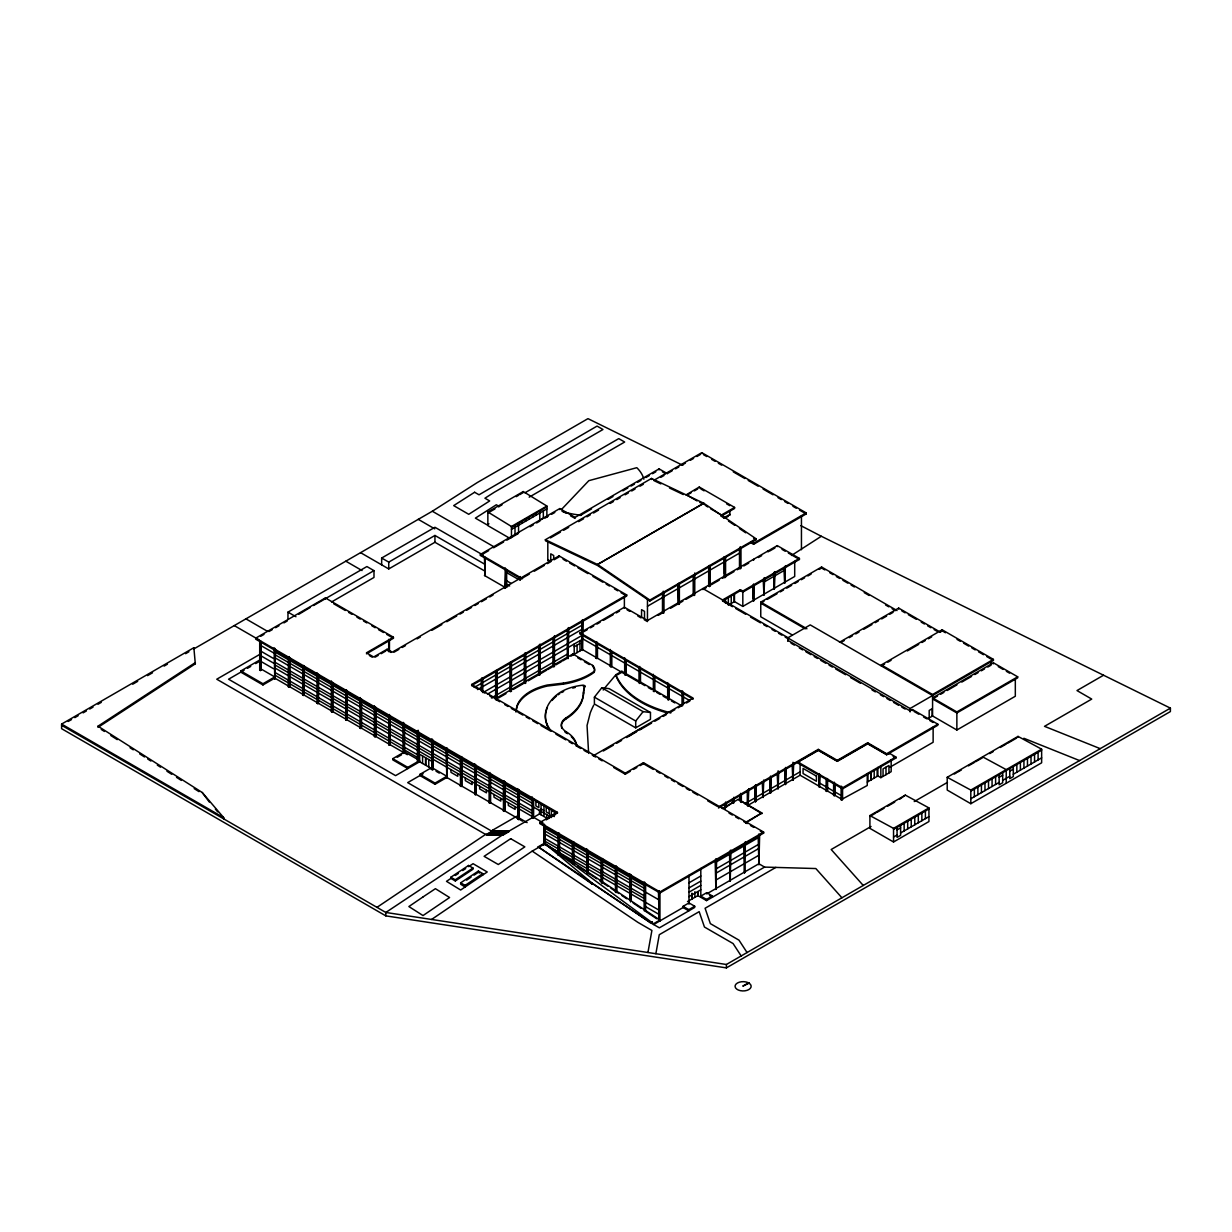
<?xml version="1.0" encoding="UTF-8"?>
<svg xmlns="http://www.w3.org/2000/svg" width="1232" height="1232" viewBox="0 0 1232 1232"><rect width="100%" height="100%" fill="white"/><g stroke="black" fill="none" stroke-linecap="round" stroke-linejoin="round"><path stroke-width="1.5" d="M652.021 921.798L652.021 922.599L544.498 843.212L538.168 846.831L650.265 922.568L592.315 883.313L544.498 843.212L658.335 918.995M585.077 878.046L592.315 884.129L538.168 846.831M649.818 601.031L649.895 600.061L756.048 538.769L703.857 503.303L651.528 478.432L545.376 539.724L545.453 540.786L597.643 565.55L649.818 601.031L755.971 539.755L756.048 538.769M516.008 711.08L516.824 706.306A49.188 28.398 0 0 1 547.208 685.038L563.394 683.098A57.457 33.172 0 0 0 594.178 671.317A13.09 7.561 0 0 0 592.654 665.419L572.88 654.007L495.095 698.914M516.008 712.096L516.824 707.337A49.188 28.398 0 0 1 547.208 686.07L563.394 684.114A57.457 33.172 0 0 0 594.178 672.333A13.09 7.561 0 0 0 594.363 668.961M647.94 952.505L651.897 930.453L637.883 922.352L532.209 851.112L431.585 919.457M655.871 953.722L659.274 934.703L699.175 911.665L704.458 927.034L733.086 943.558L741.171 955.955M260.445 669.854L260.814 668.868M594.394 697.158L601.77 687.795L609.147 688.642L650.465 712.496L650.465 719.319L635.712 727.835L594.394 703.98L594.394 697.158L635.712 721.013L635.712 727.835M635.712 721.013L643.089 711.649L650.465 712.496M561.33 509.632L588.819 480.68L636.805 467.683A54.932 31.724 0 0 1 643.859 479.233M681.311 705.613L621.821 671.271L615.923 674.674L609.178 682.744A220.59 127.358 0 0 0 603.218 690.012M466.605 880.156L471.071 877.122M791.498 555.463L821.328 536.274L1170.4 708.138L1170.4 711.557L726.387 967.89L385.816 915.869L61.6 728.682L61.6 724.077L193.871 647.709L195.303 663.817L98.006 727.373L98.006 726.187L195.303 662.631L195.303 663.817M376.961 907.353L485.577 834.418L503.287 834.418L385.816 912.465L385.816 915.869M450.835 877.246L468.545 865.48L472.98 868.036L473.057 869.191L455.347 880.957L450.912 878.401L450.835 877.246L455.27 879.802L455.347 880.957M450.912 878.401L446.492 881.342L460.66 890.012L487.225 871.979L473.057 863.694L468.622 866.635L468.545 865.48M455.347 875.459L458.304 873.488M462.724 870.547L465.681 868.591M455.27 879.802L472.98 868.036M482.79 873.627L465.08 885.377L465.08 887.009L460.66 884.191L460.66 882.836L478.37 871.07L482.79 873.627L482.79 874.982M474.012 875.151L478.37 872.256L478.37 871.07M193.871 647.709L193.871 648.91L432.324 511.234L477.415 482.482L587.972 418.649L682.79 465.326M488.919 523.769L487.133 524.909L475.383 518.133L496.311 504.781L499.253 506.475M68.207 721.459L71.518 719.55M74.829 717.64L78.14 715.73M83.098 712.866L86.394 710.956M89.705 709.047L93.016 707.137M97.975 704.273L101.286 702.363M132.702 684.222L137.661 681.358M147.578 675.629L152.537 672.764M164.118 666.096L167.413 664.187M185.601 653.684L188.912 651.774M287.965 618.941L287.965 612.135L366.905 566.551L373.989 570.632L373.989 577.454L331.531 601.971M381.658 564.841L381.658 558.034L434.942 527.265L482.959 555.001M255.717 638.161L557.434 812.35L557.434 813.382L255.717 639.177L255.717 638.161L325.371 597.936L393.424 637.237L393.424 638.253L366.443 653.838M260.691 636.313L264.002 634.388M268.976 631.523L272.303 629.598M275.614 627.689L278.94 625.779M283.914 622.899L287.225 620.99M298.837 614.291L310.295 607.407M313.559 605.528L373.989 570.632M381.658 558.034L388.742 562.115L434.942 535.458L484.207 563.902M360.576 552.66L388.742 568.938L434.942 542.265L484.207 570.709M509.879 538.353L487.857 525.633L487.857 512.004L523.261 491.553L546.869 506.044L546.869 517.178M487.857 513.02L494.925 508.939M498.467 506.891L502.009 504.843M516.177 496.665L518.549 495.31M519.719 494.633L523.261 492.584L523.261 491.553M524.924 492.8L618.757 438.623L624.67 442.026L529.175 497.158M260.599 653.915L216.755 679.217L485.577 834.418M407.376 754.677L274.782 678.124L262.97 684.946L240.81 672.148L240.81 670.963L260.599 659.536M244.105 670.239L228.567 679.217L395.58 775.636L419.635 761.761L419.635 754.261L425.533 757.665L425.533 765.164M247.416 668.345L250.712 666.435M255.655 663.586L258.951 661.676M511.465 537.614L511.465 526.495L546.869 506.044M511.465 527.342L546.869 506.891M511.465 529.39L546.869 508.939M520.905 578.809L480.403 555.416L480.403 554.4L559.79 508.57L575.082 517.394L659.105 468.884L667.297 473.612M480.403 555.416L488.673 550.642M493.632 547.778L503.549 542.049M506.86 540.14L518.441 533.456M530.022 526.772L533.333 524.863M536.628 522.953L539.939 521.044M544.898 518.179L548.209 516.27M551.52 514.36L554.831 512.45M240.81 670.963L262.97 683.745L274.782 676.938L260.445 668.653M274.043 647.878L274.782 678.986L275.521 649.356M580.026 515.561L591.56 508.908M608.038 499.391L612.982 496.542M622.853 490.829L627.796 487.98M631.092 486.07L634.388 484.176M637.683 482.266L640.979 480.372M645.922 477.523L649.218 475.614M652.513 473.704L655.809 471.81M288.38 658.073L288.38 686.825L289.12 686.409M288.38 686.825L289.859 686.825L289.859 658.073M484.392 556.849L485.131 575.868L485.131 557.28M550.427 537.907L560.391 532.162M563.702 530.253L568.676 527.373M578.624 521.629L583.598 518.764M586.925 516.839L590.236 514.93M593.562 513.02L598.536 510.14M610.148 503.441L613.459 501.516M616.77 499.607L620.096 497.697M625.071 494.817L628.382 492.908M631.708 490.983L635.019 489.073M639.993 486.209L643.304 484.284M654.161 480.157L701.793 452.652L806.175 512.912L806.175 513.944L753.614 544.282L751.243 542.927L753.614 540.54M660.737 477.385L664.017 475.49M667.297 473.596L672.225 470.747M675.521 468.853L678.801 466.959M682.081 465.049L685.377 463.155M690.305 460.321L693.585 458.412M696.865 456.518L700.161 454.623M393.424 637.237L366.443 652.821L373.666 656.995L387.156 649.202L392.3 652.175L559.066 555.894L626.734 594.964L626.734 595.98L471.671 685.516L471.671 684.484L626.734 594.964M302.718 666.358L302.718 695.11L303.457 694.679M302.718 695.11L304.196 695.11L304.196 665.911M375.159 657.149L378.162 655.409M381.165 653.684L385.662 651.081M393.963 652.236L398.906 649.372M402.217 647.478L405.513 645.568M417.063 638.884L420.374 636.99M431.924 630.307L441.841 624.593M446.785 621.729L456.702 616.015M459.998 614.106L463.294 612.196M466.605 610.302L471.548 607.438M474.859 605.528L478.155 603.618M481.466 601.709L486.409 598.86M489.72 596.95L493.016 595.041M504.581 588.372L507.877 586.463M519.442 579.795L529.344 574.066M534.288 571.217L544.205 565.488M547.501 563.594L550.812 561.684M554.107 559.775L559.066 556.91L559.066 555.894M317.055 672.718L317.055 703.38L317.794 702.964M317.055 703.38L318.534 703.38L318.534 674.197M686.132 494.864L699.283 487.025L734.595 507.415L734.595 508.431L721.444 516.039L721.444 515.007L734.595 507.415M687.779 494.694L691.06 492.8M694.355 490.906L697.635 488.996M331.393 680.988L331.393 711.665L332.132 711.234M331.393 711.665L332.871 711.665L332.871 682.466M545.376 539.724L597.551 564.487L703.703 503.21M597.551 564.487L703.857 503.303M345.73 691.183L345.73 719.95L346.469 719.519M345.73 719.95L347.208 719.95L347.208 691.183M723.708 517.933L729.868 514.36M360.067 697.558L360.067 728.22L360.807 727.789M725.248 518.056L728.328 516.285M360.067 728.22L361.546 728.22L361.546 699.021M374.405 705.828L374.405 736.505L375.144 736.074M374.405 736.505L375.883 736.505L375.883 707.307M474.305 687.41L582.089 625.163M477.6 689.581L582.397 629.09M693.123 699.145L580.041 633.849L580.041 632.832L624.378 607.237L647.462 620.558L777.269 545.622L799.429 558.404L799.429 559.436L742.819 592.115L740.37 590.698L722.553 600.985M580.041 633.849L581.658 632.925M584.014 631.554L587.248 629.691M590.467 627.827L593.701 625.964M596.935 624.1L600.153 622.237M603.387 620.374L613.074 614.783M616.308 612.92L619.527 611.057M388.742 716.023L388.742 744.775L389.481 744.359M388.742 744.775L390.221 744.775L390.221 716.023M484.207 691.907L582.089 635.389M487.441 694.14L582.089 639.485M574.204 646.769L579.995 643.427M751.243 541.895L753.614 543.266L806.175 512.912M647.462 606.252L739.862 552.906M491.414 697.974L568.06 653.715M392.762 758.681L404.558 751.859L419.635 760.56L407.823 767.382L392.762 758.681L392.762 759.867L407.823 768.568L407.823 767.382M403.819 722.814L403.08 722.383L403.08 753.06L403.819 752.629M498.406 698.02L505.967 693.662M509.971 662.6L509.971 691.352L510.71 690.921M513.297 689.427L523.23 683.698M528.189 680.834L538.122 675.09M540.925 673.473L546.392 670.316M547.578 669.638L553.014 666.497L552.983 639.67M555.894 664.833L561.299 661.723M562.547 660.983L567.906 657.888M570.878 656.179L582.397 649.526L623.946 673.519M397.181 757.31L401.601 754.754M581.658 621.205L582.397 650.388L583.136 621.205M658.242 615.369L661.322 613.582M663.232 612.489L662.493 612.905L662.493 592.607M670.562 608.254L678.262 603.803M679.802 602.91L682.882 601.139M685.962 599.353L693.662 594.917L693.662 576.176M706.167 587.695L702.902 589.574L702.902 588.557L788.449 637.96M711.08 584.861L719.257 580.133M722.522 578.255L733.979 571.633M737.26 569.754L740.524 567.86M743.789 565.965L748.702 563.132M758.45 557.511L761.669 555.647M769.461 551.151L774.913 548.009M595.995 643.089L595.995 658.242L596.735 657.811M418.895 761.33L418.156 761.761L418.156 730.237M595.995 658.242L597.474 658.242L597.474 643.089M518.903 790.313L518.903 819.064L446.831 777.469L435.035 784.276L419.927 775.559L419.927 774.374L431.739 767.551M799.429 558.404L742.819 591.083L740.37 589.681L722.599 599.938L722.599 600.954L732.486 606.668M423.084 773.727L407.684 782.628L493.247 832.031M610.333 649.48L610.333 666.512L611.072 666.081M610.333 666.512L611.811 666.512L611.811 651.374M765.057 581.489L784.322 570.37M729.652 604.388L734.472 601.601L742.819 606.421L794.702 576.468L794.702 561.33M617.386 674.843L621.821 672.287L621.821 671.271M419.927 774.374L435.035 783.09L446.831 776.268L433.248 768.429M446.092 749.133L446.831 778.316L447.57 749.133M752.829 585.508L753.568 601.077L754.307 585.508M763.209 579.517L763.932 595.087L764.672 577.623M773.573 573.527L774.312 589.096L775.051 571.633M783.952 567.521L784.692 583.106L785.431 565.642M792.084 634.865L760.76 616.785L760.76 602.125L821.59 567.013L897.035 610.564M764.009 601.278L760.76 603.156L805.281 628.859M767.259 599.399L776.992 593.778M780.241 591.899L783.49 590.02M786.74 588.141L791.622 585.339M794.856 583.46L798.105 581.581M801.354 579.702L804.604 577.839M807.853 575.96L811.103 574.081M819.234 569.4L821.59 568.029L824.87 569.923M460.445 757.418L460.445 786.17L461.168 785.739M460.445 786.17L461.908 786.17L461.908 756.972M474.782 763.778L474.782 794.44L475.521 794.024M474.782 794.44L476.245 794.44L476.245 765.257M489.119 773.973L489.119 802.725L489.859 802.294M489.119 802.725L490.598 802.725L490.598 773.973M787.741 641.287L787.741 637.883L810.225 624.901L932.578 695.526M593.347 755.724L693.123 698.113L580.041 632.832M603.326 750.996L613.29 745.221M616.616 743.312L621.606 740.432M626.595 737.552L636.574 731.793M639.901 729.868L651.543 723.153M654.87 721.228L659.859 718.348M663.186 716.423L666.512 714.498M669.838 712.589L674.828 709.709M678.154 707.784L681.481 705.859M686.47 702.979L689.797 701.07M503.457 782.243L503.457 811.01L504.196 810.579M503.457 811.01L504.935 811.01L504.935 781.812M492.369 831.523L492.369 830.322L516.408 816.446L527.127 822.622M486.455 834.418L492.369 831.015L509.186 831.523L503.287 834.926L486.455 834.926L493.247 831.015M487.348 834.926L494.14 831.015M488.226 834.926L495.018 831.015M489.119 834.926L495.911 831.015M489.997 834.926L496.789 831.015M490.89 834.926L497.682 831.015M491.768 834.926L498.56 831.015M492.661 834.926L499.453 831.015M493.539 834.926L500.331 831.015M494.432 834.926L501.224 831.015M495.31 834.926L502.102 831.015M496.203 834.926L502.995 831.015M497.081 834.926L503.873 831.015M497.974 834.926L504.766 831.015M498.852 834.926L505.644 831.015M499.745 834.926L506.537 831.015M500.623 834.926L507.415 831.015M501.516 834.926L508.292 831.015M502.394 834.926L533.24 817.124L542.881 822.683M533.61 817.34L539.508 813.921L546.762 818.125L546.762 814.367M839.485 642.272L898.682 608.1L940.555 632.278M841.086 642.38L844.336 640.501M849.218 637.683L852.467 635.804M855.716 633.941L858.966 632.062M863.832 629.244L871.948 624.562M875.197 622.684L878.447 620.805M881.696 618.926L886.578 616.123M889.812 614.244L893.061 612.366M471.671 684.484L625.286 773.172L643.458 762.685L763.624 832.062L763.624 833.094L659.952 892.954L539.785 823.561L539.785 822.545L557.434 812.35M546.207 819.865L549.41 818.002M552.629 816.154L555.832 814.306M613.721 767.521L625.286 774.204L630.245 771.34M633.541 769.43L636.852 767.521M640.147 765.626L643.458 763.717L653.33 769.415M532.209 851.112L544.498 844.012M884.576 664.079L881.327 665.942L881.327 664.926L942.157 629.798L993.408 659.382L993.408 660.414L910.078 708.508L787.741 637.883M887.825 662.2L891.075 660.321M907.322 650.943L918.687 644.382M921.936 642.503L925.186 640.625M928.435 638.761L931.685 636.882M939.8 632.185L942.157 630.83L945.468 632.74M718.487 807.006L818.294 749.379L837.283 760.344L867.682 742.788L886.67 753.753L937.845 724.2L937.845 725.232L886.67 754.785L867.682 743.82L837.283 761.361L818.294 750.411L718.487 808.023M797.751 761.93L818.294 750.072L837.283 761.022L867.682 743.481L886.67 754.431L889.027 753.075L895.88 757.033L895.88 758.05L842.58 788.834L797.751 762.962L797.751 761.93L842.58 787.818L895.88 757.033M722.275 808.562L732.763 802.525L726.772 806.652M734.133 801.724L738.245 799.352L761.853 812.981L745.745 822.961M881.327 664.926L932.578 694.509L993.408 659.382M744.729 803.788L800.107 771.817M937.845 724.2L912.45 709.54L910.078 710.895L787.741 640.27M1017.694 676.815L993.408 662.801L932.578 697.913L956.864 711.942L1017.694 676.815L1017.694 677.846L956.864 712.958L932.578 698.944M842.58 787.818L842.58 799.737L800.107 775.221L747.716 805.466L747.716 791.16M934.195 698.005L937.444 696.126M940.694 694.247L943.943 692.369M947.192 690.505L956.941 684.869M961.807 682.066L971.555 676.43M974.805 674.551L978.054 672.687M981.303 670.809L984.537 668.93M987.787 667.051L991.036 665.188L991.036 661.769M754.831 786.216L755.57 801.786L756.309 786.216M762.315 781.889L763.055 797.458L763.794 779.995M769.8 777.577L770.539 793.146L771.278 777.577M777.284 773.249L778.023 788.819L778.763 771.355M784.769 768.937L785.508 784.507L786.247 768.937M792.253 764.61L792.992 780.179L793.731 762.716M745.745 822.283L761.853 812.981M927.758 718.764L932.578 715.977L956.864 730.006L1015.322 696.249L1015.322 679.202M818.649 774.851L819.388 787.202L820.127 774.851M826.133 779.178L826.133 791.098L826.872 790.682M826.133 791.098L827.611 791.098L827.611 778.84M539.785 822.545L659.952 891.922L763.624 832.062M715.884 862.184L758.897 837.344M833.617 783.49L833.617 795.425L834.357 794.994M833.617 795.425L835.096 795.425L835.096 783.49M688.981 882.836L700.808 875.998M889.981 767.182L933.132 742.265L933.132 727.126M715.884 869.007L758.897 844.166M867.328 782.043L877.877 775.944L880.834 777.654L891.167 771.694L891.167 759.759M841.102 786.108L841.102 799.737L841.841 799.322M688.981 887.949L700.808 881.111M841.102 799.737L867.251 785.492L867.251 773.557M715.884 873.257L758.897 848.432M688.981 892.199L700.808 885.377M715.884 880.079L758.897 855.239M688.981 896.634L700.808 889.797M687.502 901.578L697.851 895.602L706.537 900.607L764.564 867.097L815.83 868.545L841.918 897.789M694.709 906.244L688.796 909.647L688.796 910.848L683.067 907.537L683.067 906.352L688.981 902.933L694.709 906.244L694.709 907.445L659.382 927.835L650.157 922.506M712.435 896.003L706.706 892.707L700.808 896.111L706.537 899.422L712.435 896.003L712.435 897.204L709.57 895.541M650.265 922.568L650.25 921.767L653.653 923.677L659.952 920.042L659.952 920.889L659.952 891.922M684.145 906.921L653.653 924.524L653.653 923.677M758.897 863.755L706.706 893.893L706.706 892.707M715.145 860.275L715.884 889.442L716.624 860.275M729.483 851.99L730.222 881.173L730.961 850.08M743.82 843.704L744.559 872.887L745.298 841.795M758.157 835.435L758.897 864.618L759.636 835.435M1103.549 675.228L1076.984 690.567L1091.737 699.083L1044.52 726.341L1100.238 748.656M775.821 867.42L705.089 908.261L710.356 923.63L738.984 940.155L747.069 952.552M869.915 815.584L905.335 795.133L928.943 807.915L928.943 821.544L893.539 841.995L869.915 828.366L869.915 815.584L893.539 828.366L928.943 807.915M869.915 816.446L875.829 813.028M876.999 812.35L884.083 808.254M887.625 806.221L894.709 802.124M899.668 799.26L905.335 795.133M947.208 777.3L1018.032 736.397L1041.641 749.179L1041.641 762.808L970.816 803.711L947.208 790.066L947.208 777.3L970.816 790.066L1041.641 749.179M954.292 774.05L956.648 772.695M957.818 772.017L961.36 769.969M968.444 765.873L974.358 762.469M975.528 761.792L982.612 757.695M989.696 753.614L993.238 751.566M1000.322 747.47L1006.221 744.066M1007.406 743.389L1016.616 738.076M871.055 826.487L831.184 849.51L863.262 885.469M914.236 801.555L947.454 782.382M893.539 829.382L928.943 808.947M897.065 829.906L900.607 827.858M970.816 791.098L1041.641 750.196M893.539 837.052L897.065 835.019M900.607 832.971L928.943 816.616M999.137 777.3L1002.679 775.251M1009.763 771.155L1013.305 769.122M970.816 798.767L999.137 782.412M1002.679 780.364L1009.763 776.268M1013.305 774.235L1041.641 757.865M61.6 725.278L385.816 912.465L726.387 964.487L1170.4 708.138M748.502 982.859L742.819 986.139L749.071 983.182M1023.854 738.276L1079.571 760.575M653.961 480.619L660.86 483.899M669.5 487.995L683.313 494.556M699.791 502.379L703.78 504.273M800.862 525.664L821.328 536.274M982.612 756.848L1006.221 769.63L1006.221 783.259M703.457 454.639L706.768 456.548M711.742 459.413L715.053 461.322M718.364 463.247L721.675 465.157M733.271 471.856L744.867 478.54M748.194 480.465L758.127 486.193M763.101 489.073L773.034 494.802M778.008 497.682L781.319 499.591M784.63 501.501L787.956 503.411M792.915 506.29L796.242 508.2M799.553 510.11L806.175 513.944M700.885 488.981L704.103 490.829M726.572 503.811L729.775 505.659M957.033 639.423L960.344 641.318M963.655 643.227L968.614 646.092M971.909 648.001L975.22 649.911M978.531 651.82L983.49 654.685M986.786 656.594L993.408 660.414M662.385 471.794L665.665 473.689M901.901 610.995L905.12 612.843M908.338 614.706L916.392 619.357M921.228 622.145L924.447 624.008M927.665 625.871L930.884 627.719M934.118 629.583L937.336 631.446M998.259 666.62L1003.125 669.423M1006.359 671.301L1009.593 673.165M829.783 572.757L833.063 574.651M836.343 576.545L839.623 578.439M842.904 580.334L847.832 583.183M851.112 585.077L854.392 586.971M864.233 592.654L869.161 595.487M885.562 604.958L888.842 606.852M892.122 608.747L895.402 610.641M782.012 549.38L785.184 551.212M788.341 553.029L799.429 559.436M686.132 494.633L697.035 500.916M710.541 508.724L721.444 515.007M760.76 602.125L806.929 628.782M735.781 608.562L745.653 614.26M750.596 617.109L760.467 622.822M763.763 624.716L767.059 626.626M771.987 629.475L775.282 631.369M778.578 633.279L781.873 635.173M785.169 637.083L788.449 638.977M914.036 711.48L918.795 714.221M923.553 716.978L926.741 718.81M929.914 720.643L933.086 722.476M562.839 511.357L565.904 513.128M570.493 515.777L575.082 518.426L575.082 517.394M791.052 643.196L794.347 645.106M799.322 647.97L802.617 649.88M805.928 651.79L810.887 654.654M814.198 656.564L817.494 658.473M820.805 660.383L825.763 663.247M829.074 665.157L832.385 667.066M835.681 668.976L845.599 674.705M850.557 677.554L860.49 683.283M872.056 689.966L875.367 691.876M880.326 694.74L883.637 696.65M886.932 698.559L890.243 700.469M893.554 702.379L898.513 705.243M901.809 707.153L905.12 709.062M563.086 559.236L566.397 561.145M569.708 563.055L574.682 565.935M577.993 567.844L587.926 573.588M592.9 576.453L602.833 582.197M606.159 584.107L609.47 586.016M614.429 588.881L617.756 590.806M621.067 592.715L624.378 594.625M893.138 756.479L895.88 758.05M547.809 559.621L550.766 561.33L550.766 553.83L553.707 555.524L553.707 559.282M627.088 609.825L629.783 611.38M637.822 616.015L641.04 617.879M644.244 619.727L647.462 621.59L647.462 599.43M432.324 511.234L493.832 546.746M480.403 554.4L522.522 578.717M418.279 519.35L434.742 528.867M506.66 572.634L518.164 579.271M506.66 580.811L511.188 583.429M506.66 584.214L509.678 585.955M484.392 575.436L504.92 587.294M582.397 638.623L689.597 700.515M820.127 783.367L826.872 787.263M827.611 787.695L834.357 791.591M835.096 792.007L841.841 795.903M626.78 675.151L638.715 682.051M639.747 682.636L640.486 683.067L640.486 667.929M641.656 683.745L644.952 685.654M648.263 687.564L651.574 689.473M656.533 692.322L660.075 694.371M663.139 696.142L666.435 698.051M671.394 700.916L674.843 702.902M577.823 657.888L581.119 659.782M584.415 661.692L589.358 664.541M601.77 687.795L643.089 711.649M345.822 561.191L362.039 570.555M761.853 813.674L738.245 799.352M656.625 771.309L659.921 773.219M664.849 776.068L668.144 777.962M671.44 779.871L674.736 781.766M678.016 783.675L682.959 786.524M686.255 788.418L689.55 790.328M692.831 792.222L697.774 795.071M707.645 800.785L717.532 806.483M729.051 813.135L732.347 815.03M735.643 816.939L738.923 818.833M743.866 821.682L747.162 823.592M750.457 825.486L753.738 827.396M760.329 831.184L763.624 833.094M509.971 691.352L510.71 691.768L510.71 662.169M333.672 603.757L345.283 610.471M348.61 612.381L351.936 614.306M356.91 617.17L360.221 619.095M363.548 621.005L366.874 622.93M371.848 625.794L375.175 627.719M378.486 629.629L383.475 632.509M386.786 634.418L393.424 638.253M471.671 685.516L478.278 689.319M481.589 691.229L484.884 693.139M489.843 696.003L493.154 697.913M496.45 699.822L499.761 701.716M504.704 704.581L508.015 706.49M511.311 708.4L514.622 710.31M517.917 712.219L522.876 715.068M526.187 716.978L529.483 718.887M532.794 720.797L537.753 723.661M541.048 725.571L550.966 731.284M555.909 734.149L565.827 739.862M569.122 741.772L572.433 743.681M577.392 746.546L580.688 748.455M583.999 750.365L587.294 752.259M592.253 755.124L595.564 757.033M598.86 758.943L602.171 760.852M391.021 652.452L387.156 650.219L387.156 649.202M369.338 655.501L372.218 657.18M287.965 612.135L295.942 616.739M245.907 618.864L267.467 631.308M234.265 625.594L258.843 639.778M275.521 652.313L289.12 660.167M289.859 660.583L303.457 668.437M304.196 668.868L317.794 676.722M318.534 677.153L332.132 684.992M332.871 685.423L346.469 693.277M347.208 693.708L360.807 701.562M361.546 701.978L375.144 709.832M375.883 710.263L389.481 718.117M390.221 718.533L403.819 726.387M404.558 726.818L418.156 734.672M418.895 735.088L432.494 742.942M433.233 743.373L446.831 751.227M447.57 751.643L461.168 759.497M461.908 759.928L475.521 767.782M476.245 768.214L489.859 776.052M490.598 776.483L504.196 784.337M504.935 784.769L518.533 792.623M519.273 793.038L532.871 800.892M260.445 645.306L273.519 652.852M275.521 655.039L289.12 662.893M289.859 663.309L303.457 671.163M304.196 671.594L317.794 679.448M318.534 679.879L332.132 687.718M332.871 688.149L346.469 696.003M347.208 696.434L360.807 704.288M361.546 704.704L375.144 712.558M375.883 712.989L389.481 720.843M390.221 721.259L403.819 729.113M404.558 729.544L418.156 737.398M418.895 737.814L432.494 745.668M433.233 746.099L446.831 753.953M447.57 754.369L461.168 762.223M461.908 762.654L475.521 770.508M476.245 770.939L489.859 778.778M490.598 779.209L504.196 787.063M504.935 787.494L518.533 795.348M519.273 795.764L532.871 803.618M544.005 810.625L541.064 808.916L541.064 804.142L544.005 805.851L543.882 816.446M554.338 816.585L551.382 814.876L551.382 810.117L554.338 811.811L554.338 814.999M275.521 658.104L289.12 665.958M289.859 666.389L303.457 674.243M304.196 674.659L317.794 682.513M318.534 682.944L332.132 690.798M332.871 691.214L346.469 699.068M347.208 699.499L360.807 707.353M361.546 707.769L375.144 715.623M375.883 716.054L389.481 723.908M390.221 724.324L403.819 732.178M404.558 732.609L418.156 740.463M418.895 740.894L432.494 748.733M433.233 749.164L446.831 757.018M447.57 757.449L461.168 765.303M461.908 765.719L475.521 773.573M476.245 774.004L489.859 781.858M490.598 782.274L504.196 790.128M504.935 790.559L518.533 798.413M519.273 798.829L532.871 806.683M533.61 807.114L551.597 817.509M260.445 650.927L273.519 658.489M275.521 662.539L289.12 670.393M289.859 670.809L303.457 678.663M304.196 679.094L317.794 686.948M318.534 687.364L332.132 695.218M332.871 695.649L346.469 703.503M347.208 703.934L360.807 711.773M361.546 712.204L375.144 720.058M375.883 720.489L389.481 728.328M390.221 728.759L403.819 736.613M404.558 737.044L418.156 744.898M418.895 745.314L432.494 753.168M433.233 753.599L446.831 761.453M447.57 761.869L461.168 769.723M461.908 770.154L475.521 778.008M476.245 778.424L489.859 786.278M490.598 786.709L504.196 794.563M504.935 794.979L518.533 802.833M519.273 803.264L532.871 811.118M260.445 655.532L273.519 663.078M275.521 665.265L289.12 673.119M289.859 673.534L303.457 681.388M304.196 681.82L317.794 689.674M318.534 690.089L332.132 697.943M332.871 698.375L346.469 706.229M347.208 706.66L360.807 714.498M361.546 714.93L375.144 722.784M375.883 723.215L389.481 731.069M390.221 731.485L403.819 739.339M404.558 739.77L418.156 747.624M418.895 748.04L432.494 755.894M433.233 756.325L446.831 764.179M447.57 764.595L461.168 772.449M461.908 772.88L475.521 780.734M476.245 781.15L489.859 789.004M490.598 789.435L504.196 797.289M504.935 797.72L518.533 805.559M519.273 805.99L532.871 813.844M275.521 668.329L289.12 676.183M289.859 676.614L303.457 684.453M304.196 684.884L317.794 692.738M318.534 693.169L332.132 701.023M332.871 701.439L346.469 709.293M347.208 709.724L360.807 717.578M361.546 717.994L375.144 725.848M375.883 726.279L389.481 734.133M390.221 734.549L403.819 742.403M404.558 742.834L418.156 750.688M418.895 751.104L432.494 758.958M433.233 759.389L446.831 767.243M447.57 767.675L461.168 775.513M461.908 775.944L474.382 783.136M476.245 784.23L489.859 792.068M490.598 792.499L504.196 800.353M504.935 800.785L518.533 808.639M519.273 809.054L532.871 816.908M260.445 661.153L273.519 668.699M431.739 761.253L425.825 757.834L425.825 765.334M683.067 906.352L688.796 909.647M275.521 672.764L289.12 680.618M289.859 681.034L303.457 688.888M304.196 689.319L317.794 697.173M318.534 697.589L332.132 705.443M332.871 705.874L346.469 713.728M347.208 714.144L360.807 721.998M361.546 722.429L375.144 730.283M375.883 730.699L389.481 738.553M390.221 738.984L403.819 746.838M404.558 747.27L418.156 755.108M545.237 828.428L558.835 836.282M559.574 836.697L573.173 844.551M573.912 844.983L587.51 852.837M588.249 853.252L601.863 861.106M602.587 861.538L616.2 869.392M616.924 869.823L630.538 877.661M631.277 878.093L644.875 885.947M275.521 675.49L289.12 683.344M289.859 683.76L303.457 691.614M304.196 692.045L317.794 699.899M318.534 700.315L332.132 708.169M332.871 708.6L346.469 716.454M347.208 716.87L360.807 724.724M361.546 725.155L375.144 733.009M375.883 733.44L389.481 741.279M390.221 741.71L403.819 749.564M404.558 749.995L418.156 757.834M545.237 831.153L558.835 839.007M559.574 839.423L573.173 847.277M573.912 847.708L587.51 855.562M588.249 855.978L601.863 863.832M602.587 864.263L616.2 872.117M616.924 872.549L630.538 880.387M631.277 880.818L644.875 888.672M418.156 760.914L431.739 768.737L431 769.168L431 767.983M436.051 771.232L439.285 773.111M519.473 819.403L522.537 821.159M545.237 834.218L658.442 899.576M403.08 753.06L403.819 753.476L403.819 724.724M545.237 838.653L558.835 846.507M559.574 846.923L573.173 854.777M573.912 855.208L587.51 863.062M588.249 863.478L601.863 871.332M602.587 871.763L616.2 879.617M616.924 880.033L630.538 887.887M631.277 888.318L644.875 896.172M545.237 841.379L558.835 849.233M559.574 849.649L573.173 857.503M573.912 857.934L587.51 865.788M588.249 866.204L601.863 874.058M602.587 874.489L616.2 882.343M616.924 882.759L630.538 890.613M631.277 891.044L644.875 898.898M546.746 845.321L659.212 910.248M644.875 906.228L659.212 914.498M492.369 830.322L495.418 832.093M478.37 872.256L479.787 873.072M460.66 882.836L465.08 885.377M61.6 724.077L223.716 817.678L223.716 818.88M759.636 864.186L764.564 867.097M487.857 512.004L511.465 526.495M98.006 726.187L202.202 792.484L223.716 817.678M101.224 729.421L104.427 731.454M110.834 735.535L117.24 739.616M130.068 747.778L133.272 749.826M139.678 753.892L144.498 756.956M147.701 759.004L150.905 761.037M157.311 765.118L160.53 767.166M166.936 771.232L171.741 774.297M176.546 777.361L181.366 780.426M194.179 788.588L198.983 791.637M546.084 845.075L552.413 849.279M555.57 851.389L563.486 856.656M566.643 858.766L574.543 864.017M577.716 866.127L585.616 871.394M588.788 873.503L596.688 878.77M599.845 880.88L607.761 886.147M610.918 888.241L618.834 893.508M621.991 895.618L626.734 898.775M633.063 902.994L640.963 908.261M645.707 911.418L656.779 918.779M705.12 505.182L707.784 506.983M720.643 515.731L723.785 517.871M728.497 521.074L734.78 525.34M739.477 528.543L745.76 532.809M753.614 538.153L755.971 539.755M597.72 564.579L649.895 600.061M209.363 802.078L202.202 792.484M215.354 809.07L217.741 811.873M651.528 478.432L651.605 479.494M588.634 753.414L587.048 725.494L590.251 712.912A220.59 127.358 0 0 1 593.732 705.12M592.315 883.313L592.315 884.129M1038.099 752.244L1038.099 759.913M1034.557 754.292L1034.557 761.961M1031.015 756.34L1031.015 764.009M1027.473 758.388L1027.473 766.042M1023.931 760.421L1023.931 768.09M1020.389 762.469L1020.389 770.139M1018.032 736.397L1018.032 737.26M1016.847 764.518L1016.847 772.187M1013.305 766.566L1013.305 776.607L1009.763 778.655L1009.763 768.599M1002.679 772.695L1002.679 782.751L999.137 784.799L999.137 774.743M995.61 776.776L995.61 784.445M993.408 662.801L993.408 663.817M992.068 778.824L992.068 786.493M988.526 780.872L988.526 788.542M984.984 782.921L984.984 790.59M981.442 784.969L981.442 792.623M977.9 787.002L977.9 794.671M974.358 789.05L974.358 796.719M970.816 790.066L970.816 803.711M956.864 711.942L956.864 730.006M942.157 629.798L942.157 630.83M932.578 694.509L932.578 715.977M932.147 716.223L932.147 708.723L929.19 710.433L929.19 717.933M925.401 810.979L925.401 818.649M921.859 813.028L921.859 820.697M918.317 815.076L918.317 822.745M914.775 817.124L914.775 824.793M912.45 709.54L912.45 710.556M911.233 819.172L911.233 826.826M910.078 708.508L910.078 711.927M907.691 821.205L907.691 828.874M904.149 823.253L904.149 830.922M900.607 825.301L900.607 835.358L897.065 837.39L897.065 827.35M898.682 608.1L898.682 609.132M893.539 828.366L893.539 841.995M889.027 753.075L889.027 754.092M888.95 772.972L888.95 765.472L883.051 768.876L883.051 776.376M886.67 753.753L886.67 754.785M885.993 767.166L885.993 774.666M880.834 765.719L880.834 777.654M877.877 767.428L877.877 775.944M877.138 768.876L877.138 776.376M874.196 770.585L874.196 778.085M871.24 772.279L871.24 779.779M870.947 772.449L870.947 779.948M867.99 774.158L867.99 781.658M867.682 742.788L867.682 743.82M841.841 786.54L841.841 800.169M837.283 760.344L837.283 761.361M834.357 782.212L834.357 795.841M826.872 778.408L826.872 791.529M821.59 567.013L821.59 568.029M819.388 773.573L819.388 787.202M818.294 749.379L818.294 750.411M801.447 515.823L801.447 549.718M800.107 763.301L800.107 775.221M792.992 762.285L792.992 780.179M792.623 765.226L792.623 779.548M785.508 767.459L785.508 784.507M785.138 769.553L785.138 783.86M784.692 567.952L784.692 583.106M778.023 770.939L778.023 788.819M777.654 773.865L777.654 788.187M777.269 545.622L777.269 546.638M774.312 572.048L774.312 589.096M773.942 573.511L773.942 586.755M770.539 776.098L770.539 793.146M770.169 778.193L770.169 792.499M768.106 550.904L768.106 551.936M763.932 578.039L763.932 595.087M763.055 781.473L763.055 797.458M762.685 782.505L762.685 796.827M758.897 833.941L758.897 864.618M755.57 784.738L755.57 801.786M755.201 786.832L755.201 801.139M753.614 543.266L753.614 544.282M753.614 559.282L753.614 560.298M753.568 584.03L753.568 601.077M753.199 585.308L753.199 598.737M748.825 788.634L748.086 806.098L748.086 790.112M747.347 790.528L747.347 805.682M744.559 844.136L744.559 872.887M742.819 591.083L742.819 606.421M741.341 794.856L741.341 802.432M740.971 548.148L740.971 568.46M740.601 793.393L740.601 802.001M740.232 546.731L740.232 568.876M740.37 589.681L740.37 590.698M740.247 795.472L740.247 800.923M739.862 547.793L739.862 564.841M739.878 794.856L739.878 800.538M739.493 548.148L739.493 568.46M734.472 594.04L734.472 601.601M734.133 594.301L734.133 601.801M733.856 797.273L733.856 802.956M733.132 799.599L733.132 803.387M732.393 799.168L732.393 802.956M731.238 595.98L731.238 603.464M730.222 850.496L730.222 881.173M729.868 511.403L729.868 515.392M728.343 597.643L728.343 605.143M726.387 803.495L726.387 807.283M726.387 964.487L726.387 967.89M725.571 557.033L725.571 577.346M725.648 802.032L725.648 807.699M725.448 599.322L725.448 603.064M724.832 556.618L724.832 577.777M724.909 803.495L724.909 809.178M724.462 556.679L724.462 573.727M724.093 557.033L724.093 577.346M715.884 858.781L715.884 889.442M710.171 565.935L710.171 586.232M709.432 565.503L709.432 586.663M709.062 565.58L709.062 582.613M708.693 565.935L708.693 586.232M706.537 899.422L706.537 900.607M701.793 452.652L701.793 453.669M700.808 868.498L700.808 897.296M699.283 487.025L699.283 488.057M697.851 891.845L697.851 895.602M697.712 891.937L697.712 895.679M694.771 572.972L694.771 595.133M694.91 891.675L694.91 897.296M694.032 575.252L694.032 595.549M693.293 576.668L693.293 595.133M692.107 893.292L692.107 898.913M691.814 893.462L691.814 899.083M688.981 875.336L688.981 904.134M683.498 692.754L683.498 704.119M682.759 691.291L682.759 705.582M682.035 690.859L682.035 706.013M679.371 583.706L679.371 604.019M678.632 583.29L678.632 604.45L677.893 583.706M678.262 585.061L678.262 602.787M669.161 684.484L669.161 699.622M668.422 684.053L668.422 700.053M667.682 682.59L667.682 699.622M663.971 592.607L663.971 612.905M663.232 591.191L663.232 613.336M662.862 593.947L662.862 612.689M659.105 468.884L659.105 469.9M659.212 890.644L659.212 921.32L658.473 892.137M654.823 676.199L654.823 691.352M654.084 676.63L654.084 691.768M653.345 674.304L653.345 691.352M652.021 921.752L652.021 922.599M645.614 883.852L645.614 910.694M644.875 882.374L644.875 911.126M644.505 618.864L644.505 611.365L641.564 609.655L641.564 617.155M644.136 881.943L644.136 910.694M643.458 762.685L643.458 763.717M639.747 666.45L639.747 683.498M639.008 667.929L639.008 683.067M631.277 875.136L631.277 900.5M630.538 874.72L630.538 901.993M629.798 873.657L629.798 900.5M626.149 659.644L626.149 674.797M625.409 659.212L625.409 675.213M625.286 773.172L625.286 774.204M624.67 657.749L624.67 674.797M624.378 596.427L624.378 608.254M616.924 866.866L616.924 892.23M616.2 865.819L616.2 892.646M615.461 867.297L615.461 892.23M611.072 651.79L611.072 666.943M602.587 858.581L602.587 882.035M601.863 858.596L601.863 883.513M601.124 859.027L601.124 882.035M596.735 641.626L596.735 658.658M594.178 671.317L594.178 672.333M592.654 665.419L592.654 666.45A13.09 7.561 0 0 1 594.086 668.298M588.249 850.311L588.249 873.75M587.51 850.326L587.51 873.319M586.786 848.833L586.786 873.75M549.164 729.205A63.125 36.452 0 0 1 547.054 725.124L547.054 724.093A63.279 36.529 0 0 1 556.464 695.079A40.979 23.67 0 0 1 582.967 685.177A2.495 1.448 0 0 1 584.723 685.762L584.723 686.778A69.054 39.871 0 0 0 583.521 693.477A67.529 38.993 0 0 1 565.904 718.995A17.479 10.087 0 0 0 561.931 728.374M584.723 685.762A69.054 39.871 0 0 0 583.521 692.461L583.521 693.477M582.397 619.711L582.397 650.388M582.089 622.098L582.089 629.259M579.995 640.702L579.995 650.912M577.1 645.091L577.1 652.59M583.521 692.461A67.529 38.993 0 0 1 565.904 717.979A17.479 10.087 0 0 0 566.135 731.716A39.239 22.653 0 0 1 576.684 744.96L576.684 745.976A39.239 22.653 0 0 0 571.309 736.674M574.204 644.043L574.204 654.269M573.912 842.026L573.912 863.555M573.173 841.595L573.173 863.986M572.88 654.007L572.88 655.024M572.433 842.472L572.433 863.555M568.799 627.565L568.06 658.658L568.06 627.997M567.321 629.475L567.321 658.242M566.135 731.716L566.135 732.732A39.239 22.653 0 0 1 567.567 733.656M565.904 717.979L565.904 718.995M563.394 683.098L563.394 684.114M559.79 508.57L559.79 509.586M559.574 834.187L559.574 855.27M558.835 832.693L558.835 854.854M558.096 834.187L558.096 855.27M554.462 635.835L554.462 666.512M553.722 638.191L553.722 666.943M549.657 814.167L549.657 817.909M547.809 541.895L547.809 560.637M545.237 825.471L545.237 845.075M544.498 824.424L544.498 843.597M543.759 823.992L543.759 845.075M543.327 510.987L543.327 518.318L539.785 520.351L539.785 510.987M540.987 809.162L540.987 814.783M540.124 644.12L540.124 674.797M539.508 810.179L539.508 813.921M539.385 644.552L539.385 675.213M538.646 646.03L538.646 674.797M536.243 513.02L536.243 515.068M533.61 798.813L533.61 817.971M533.24 798.598L533.24 808.177M532.871 798.382L532.871 818.402M532.717 515.068L532.717 517.117M532.132 796.888L532.132 817.971M529.175 517.117L529.175 519.165M525.633 519.165L525.633 521.213M525.787 654.315L525.787 683.067L524.308 683.067L524.308 654.315M525.048 652.821L525.048 683.498M522.091 521.213L522.091 523.246M520.258 576.561L520.258 580.272M519.273 790.082L519.273 819.28M518.549 523.246L518.549 532.624L515.007 534.673L515.007 525.294M518.533 789.666L518.533 819.711M517.794 788.603L517.794 819.28M516.408 816.446L516.408 817.632M515.13 806.667L515.13 809.393L508.323 805.466L508.323 802.74M511.449 662.6L511.449 691.352M506.66 569.446L506.66 586.447M505.921 569.292L505.182 588.311L505.182 567.86M504.566 782.043L504.566 810.795M504.196 780.765L504.196 811.426M500.793 798.398L500.793 801.123L493.986 797.196L493.986 794.471M497.112 670.87L497.112 699.622M496.373 670.439L496.373 700.053M495.634 670.87L495.634 699.622M490.228 773.758L490.228 802.509M489.859 772.479L489.859 803.156M486.455 790.112L486.455 792.838L479.648 788.911L479.648 786.185M482.775 679.155L482.775 692.569M482.035 677.662L482.035 691.075M481.296 679.155L481.296 690.659M475.521 766.119L475.521 794.871M472.118 781.827L472.118 784.568L465.311 780.641L465.311 777.916M461.538 759.112L461.538 785.954M461.168 756.556L461.168 786.601M457.78 773.557L457.78 776.283L450.974 772.356L450.974 769.63M447.201 748.917L447.201 777.685M446.831 747.639L446.831 778.316M435.035 783.09L435.035 784.276M434.942 535.458L434.942 542.265M433.233 740.417L433.233 769.615M432.494 739.369L432.494 770.046M431.754 738.938L431.754 769.615M428.782 759.543L428.782 767.043M422.576 755.971L422.576 763.455M418.895 732.147L418.895 762.177M418.526 734.287L418.526 761.114M417.417 730.668L417.417 761.33M404.558 724.308L404.558 753.06M404.188 724.093L404.188 752.844M389.851 715.807L389.851 744.559M389.451 639.747L389.451 651.251M389.481 714.529L389.481 745.206M388.742 562.115L388.742 568.938M388.711 639.331L388.711 651.682M375.514 707.538L375.514 736.289M375.144 707.322L375.144 736.921M361.176 699.252L361.176 728.004M360.807 698.606L360.807 728.651M346.839 690.983L346.839 719.734M346.469 689.704L346.469 720.366M332.501 682.697L332.501 711.449M332.132 682.482L332.132 712.096M325.371 597.936L325.371 598.968M317.794 675.059L317.794 703.811M303.827 668.052L303.827 694.894M303.457 665.496L303.457 695.541M289.489 657.857L289.489 686.624M289.12 656.579L289.12 687.256M274.782 648.309L274.782 678.986M262.97 683.745L262.97 684.946M261.184 641.518L261.184 670.27M260.445 640.717L260.445 670.701M259.706 641.518L259.706 670.27M581.427 515.192A54.932 31.724 0 0 1 562.054 511.295M583.26 686.239A2.495 1.448 0 0 1 584.723 686.778M566.135 732.732A17.479 10.087 0 0 1 564.749 731.762M547.054 725.124A63.279 36.529 0 0 1 547.424 707.568M552.028 700.469A63.279 36.529 0 0 1 556.464 696.111M558.065 694.848A40.979 23.67 0 0 1 559.805 693.662M561.684 692.538A40.979 23.67 0 0 1 563.671 691.491M572.711 688.103A40.979 23.67 0 0 1 575.19 687.487M667.544 712.989A93.709 54.1 0 0 1 615.923 675.706M628.967 736.212A77.755 44.891 0 0 1 642.226 728.189M670.824 712.958A7.762 4.481 0 0 0 669.207 712.404A93.709 54.1 0 0 1 615.923 674.674M576.684 744.96A2.695 1.555 0 0 1 576.16 746.038M550.519 730.16A63.125 36.452 0 0 1 547.054 724.093M423.269 896.757L408.87 906.552L423.023 915.561L449.588 897.527L435.42 888.688L423.269 896.757M510.679 838.684L484.114 856.332L498.282 864.51L524.847 846.861L510.679 838.684M474.613 492.261L453.684 505.613L468.745 514.298L489.674 500.947L484.931 498.221L494.309 492.23L602.972 429.506L597.073 426.087L479.032 494.802L474.613 492.261M748.81 983.013L748.009 982.612A8.054 4.651 0 0 0 735.258 985.292A8.054 4.651 0 0 0 744.852 990.836A8.054 4.651 0 0 0 749.503 983.475L748.81 983.013M816.431 776.129L803.064 768.414L803.064 773.527L816.431 781.242L816.431 776.129M538.846 802.864L535.889 801.17L535.889 805.928L538.846 807.638L538.846 802.864M549.179 808.839L546.223 807.129L546.223 811.903L549.179 813.597L549.179 808.839"/></g></svg>
